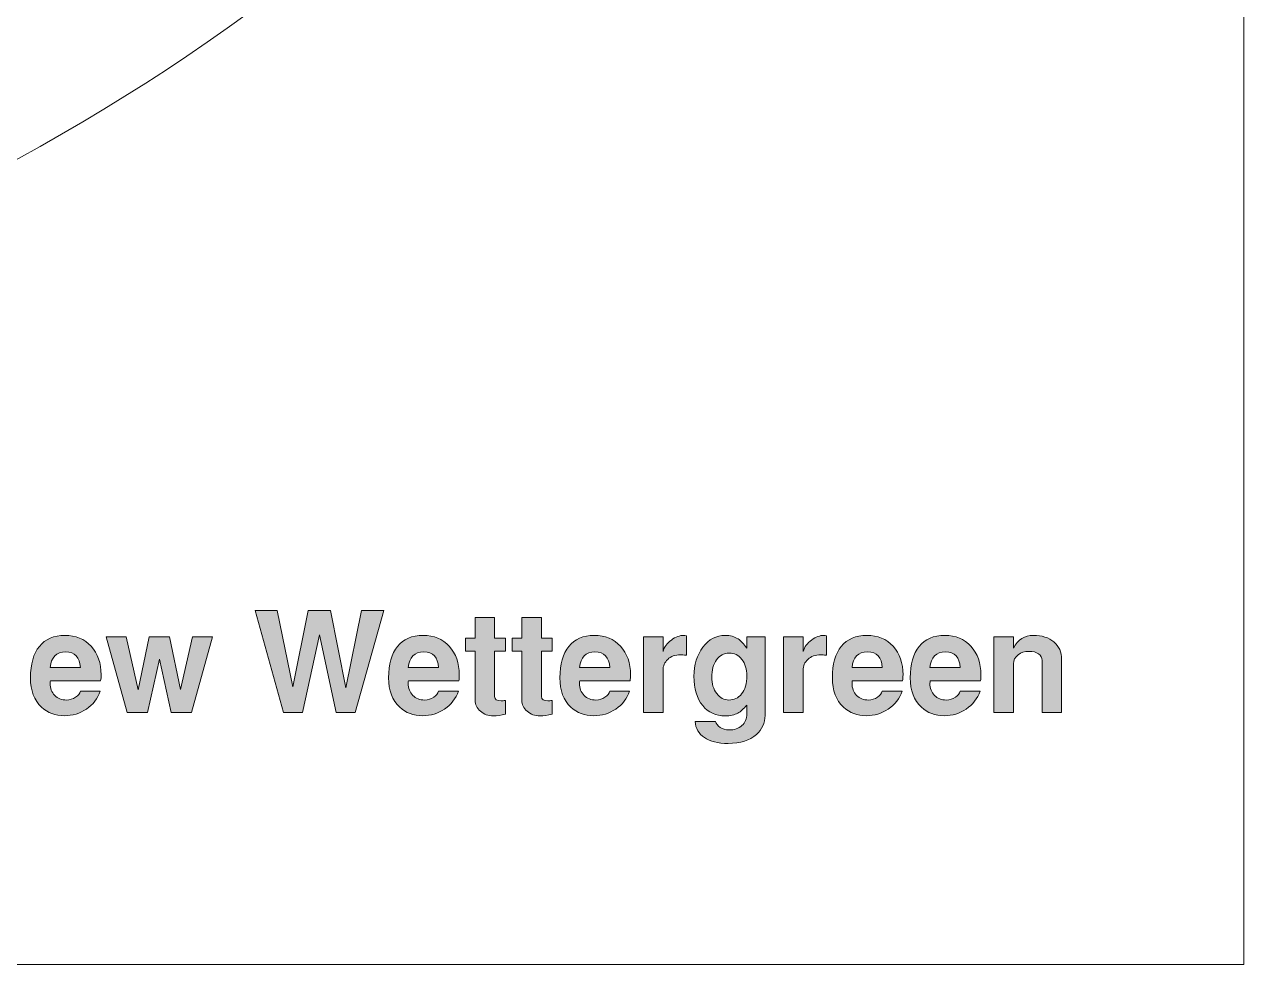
# Model space of a CAD drawing. Header units: inches. Extents: x 0.86 to 4.8, y -4.42 to -0.47.
# Drawn here: x 3.708 to 4.796, y -4.421 to -3.583 of the extents above; entities that cross this region are included whole.
import ezdxf

# ---------------------------------------------------------------- set-up
doc = ezdxf.new("R2010")
doc.units = ezdxf.units.IN
doc.header["$MEASUREMENT"] = 0
doc.layers.add('Layer 1', color=7, linetype='Continuous')

# ---------------------------------------------------------------- blocks, each defined once
blk = doc.blocks.new('block 15')
at = {"layer": 'Layer 1', "color": 240, "lineweight": 5, "true_color": 0xed1f24}
blk.add_lwpolyline([(4.7956, -4.4213), (0.8585, -4.4213), (0.8585, -0.4672), (4.7956, -0.4672), (4.7956, -4.4213)], dxfattribs=at)
blk = doc.blocks.new('block 43')
at = {"layer": 'Layer 1', "true_color": 0xed1f24}
h = blk.add_hatch(color=240, dxfattribs=at)
h.dxf.hatch_style = 2
h.paths.add_polyline_path([(4.0284, -4.1054), (4.0029, -4.1965), (3.9861, -4.1965), (3.971, -4.1272), (3.956, -4.1965), (3.9391, -4.1965), (3.9136, -4.1054), (3.9334, -4.1054), (3.9474, -4.1736), (3.9611, -4.1054), (3.9809, -4.1054), (3.9946, -4.1744), (4.0086, -4.1054)])
h = blk.add_hatch(color=240, dxfattribs=at)
h.dxf.hatch_style = 2
edge = h.paths.add_edge_path()
edge.add_spline(control_points=[(4.1372, -4.1979), (4.1331, -4.1989), (4.1294, -4.1994), (4.1261, -4.1994), (4.1216, -4.1994), (4.1179, -4.198), (4.1147, -4.1953), (4.1115, -4.1926), (4.1099, -4.1894), (4.1099, -4.1856), (4.1099, -4.1856), (4.1099, -4.1418), (4.1099, -4.1418), (4.1099, -4.1418), (4.1013, -4.1418), (4.1013, -4.1418), (4.1013, -4.1418), (4.1013, -4.1301), (4.1013, -4.1301), (4.1013, -4.1301), (4.1099, -4.1301), (4.1099, -4.1301), (4.1099, -4.1301), (4.1099, -4.1118), (4.1099, -4.1118), (4.1099, -4.1118), (4.1274, -4.1118), (4.1274, -4.1118), (4.1274, -4.1118), (4.1274, -4.1301), (4.1274, -4.1301), (4.1274, -4.1301), (4.1372, -4.1301), (4.1372, -4.1301), (4.1372, -4.1301), (4.1372, -4.1418), (4.1372, -4.1418), (4.1372, -4.1418), (4.1274, -4.1418), (4.1274, -4.1418), (4.1274, -4.1418), (4.1274, -4.1821), (4.1274, -4.1821), (4.1274, -4.1847), (4.1294, -4.186), (4.1333, -4.186), (4.1342, -4.1859), (4.1355, -4.1858), (4.1372, -4.1858), (4.1372, -4.1858), (4.1372, -4.1979), (4.1372, -4.1979)], knot_values=[0, 0, 0, 0, 1, 1, 1, 2, 2, 2, 3, 3, 3, 4, 4, 4, 5, 5, 5, 6, 6, 6, 7, 7, 7, 8, 8, 8, 9, 9, 9, 10, 10, 10, 11, 11, 11, 12, 12, 12, 13, 13, 13, 14, 14, 14, 15, 15, 15, 16, 16, 16, 17, 17, 17, 17], degree=3, periodic=1)
h = blk.add_hatch(color=240, dxfattribs=at)
h.dxf.hatch_style = 2
edge = h.paths.add_edge_path()
edge.add_spline(control_points=[(4.1788, -4.1979), (4.1747, -4.1989), (4.171, -4.1994), (4.1677, -4.1994), (4.1633, -4.1994), (4.1595, -4.198), (4.1563, -4.1953), (4.1531, -4.1926), (4.1516, -4.1894), (4.1516, -4.1856), (4.1516, -4.1856), (4.1516, -4.1418), (4.1516, -4.1418), (4.1516, -4.1418), (4.1429, -4.1418), (4.1429, -4.1418), (4.1429, -4.1418), (4.1429, -4.1301), (4.1429, -4.1301), (4.1429, -4.1301), (4.1516, -4.1301), (4.1516, -4.1301), (4.1516, -4.1301), (4.1516, -4.1118), (4.1516, -4.1118), (4.1516, -4.1118), (4.1691, -4.1118), (4.1691, -4.1118), (4.1691, -4.1118), (4.1691, -4.1301), (4.1691, -4.1301), (4.1691, -4.1301), (4.1788, -4.1301), (4.1788, -4.1301), (4.1788, -4.1301), (4.1788, -4.1418), (4.1788, -4.1418), (4.1788, -4.1418), (4.1691, -4.1418), (4.1691, -4.1418), (4.1691, -4.1418), (4.1691, -4.1821), (4.1691, -4.1821), (4.1691, -4.1847), (4.171, -4.186), (4.1749, -4.186), (4.1758, -4.1859), (4.1771, -4.1858), (4.1788, -4.1858), (4.1788, -4.1858), (4.1788, -4.1979), (4.1788, -4.1979)], knot_values=[0, 0, 0, 0, 1, 1, 1, 2, 2, 2, 3, 3, 3, 4, 4, 4, 5, 5, 5, 6, 6, 6, 7, 7, 7, 8, 8, 8, 9, 9, 9, 10, 10, 10, 11, 11, 11, 12, 12, 12, 13, 13, 13, 14, 14, 14, 15, 15, 15, 16, 16, 16, 17, 17, 17, 17], degree=3, periodic=1)
h = blk.add_hatch(color=240, dxfattribs=at)
h.dxf.hatch_style = 2
edge = h.paths.add_edge_path()
edge.add_spline(control_points=[(3.7763, -4.1628), (3.7763, -4.1648), (3.7762, -4.1666), (3.7759, -4.1681), (3.7759, -4.1681), (3.7311, -4.1681), (3.7311, -4.1681), (3.7309, -4.1686), (3.7308, -4.1694), (3.7308, -4.1705), (3.7308, -4.1749), (3.7322, -4.1785), (3.7349, -4.1812), (3.7376, -4.1839), (3.7412, -4.1853), (3.7455, -4.1853), (3.7484, -4.1853), (3.7511, -4.1844), (3.7536, -4.1828), (3.7558, -4.1812), (3.7572, -4.1794), (3.7578, -4.1774), (3.7578, -4.1774), (3.7756, -4.1774), (3.7756, -4.1774), (3.7732, -4.184), (3.7691, -4.1893), (3.7632, -4.1933), (3.7574, -4.1973), (3.7508, -4.1993), (3.7435, -4.1993), (3.7355, -4.1993), (3.7287, -4.1967), (3.7232, -4.1916), (3.7166, -4.1856), (3.7133, -4.1768), (3.7133, -4.1655), (3.7133, -4.1533), (3.7159, -4.144), (3.7212, -4.1375), (3.7265, -4.1309), (3.7341, -4.1276), (3.744, -4.1276), (3.7537, -4.1276), (3.7615, -4.1309), (3.7674, -4.1373), (3.7733, -4.1438), (3.7763, -4.1523), (3.7763, -4.1628)], knot_values=[0, 0, 0, 0, 1, 1, 1, 2, 2, 2, 3, 3, 3, 4, 4, 4, 5, 5, 5, 6, 6, 6, 7, 7, 7, 8, 8, 8, 9, 9, 9, 10, 10, 10, 11, 11, 11, 12, 12, 12, 13, 13, 13, 14, 14, 14, 15, 15, 15, 16, 16, 16, 16], degree=3, periodic=1)
edge = h.paths.add_edge_path()
edge.add_spline(control_points=[(3.7578, -4.1564), (3.7573, -4.147), (3.7529, -4.1423), (3.7447, -4.1423), (3.7364, -4.1423), (3.7317, -4.147), (3.7308, -4.1564), (3.7308, -4.1564), (3.7578, -4.1564), (3.7578, -4.1564)], knot_values=[0, 0, 0, 0, 1, 1, 1, 2, 2, 2, 3, 3, 3, 3], degree=3, periodic=1)
h = blk.add_hatch(color=240, dxfattribs=at)
h.dxf.hatch_style = 2
h.paths.add_polyline_path([(3.8758, -4.1288), (3.8569, -4.1965), (3.8389, -4.1965), (3.8283, -4.1487), (3.8176, -4.1965), (3.7996, -4.1965), (3.7807, -4.1288), (3.7988, -4.1288), (3.8093, -4.1761), (3.8192, -4.1288), (3.8373, -4.1288), (3.8472, -4.176), (3.8577, -4.1288)])
h = blk.add_hatch(color=240, dxfattribs=at)
h.dxf.hatch_style = 2
edge = h.paths.add_edge_path()
edge.add_spline(control_points=[(4.0958, -4.1628), (4.0958, -4.1648), (4.0957, -4.1666), (4.0954, -4.1681), (4.0954, -4.1681), (4.0506, -4.1681), (4.0506, -4.1681), (4.0504, -4.1686), (4.0503, -4.1694), (4.0503, -4.1705), (4.0503, -4.1749), (4.0517, -4.1785), (4.0544, -4.1812), (4.0571, -4.1839), (4.0607, -4.1853), (4.065, -4.1853), (4.0679, -4.1853), (4.0706, -4.1844), (4.0731, -4.1828), (4.0753, -4.1812), (4.0767, -4.1794), (4.0773, -4.1774), (4.0773, -4.1774), (4.0951, -4.1774), (4.0951, -4.1774), (4.0927, -4.184), (4.0886, -4.1893), (4.0828, -4.1933), (4.0769, -4.1973), (4.0703, -4.1993), (4.0631, -4.1993), (4.055, -4.1993), (4.0482, -4.1967), (4.0427, -4.1916), (4.0361, -4.1856), (4.0328, -4.1768), (4.0328, -4.1655), (4.0328, -4.1533), (4.0355, -4.144), (4.0407, -4.1375), (4.046, -4.1309), (4.0536, -4.1276), (4.0636, -4.1276), (4.0732, -4.1276), (4.081, -4.1309), (4.0869, -4.1373), (4.0929, -4.1438), (4.0958, -4.1523), (4.0958, -4.1628)], knot_values=[0, 0, 0, 0, 1, 1, 1, 2, 2, 2, 3, 3, 3, 4, 4, 4, 5, 5, 5, 6, 6, 6, 7, 7, 7, 8, 8, 8, 9, 9, 9, 10, 10, 10, 11, 11, 11, 12, 12, 12, 13, 13, 13, 14, 14, 14, 15, 15, 15, 16, 16, 16, 16], degree=3, periodic=1)
edge = h.paths.add_edge_path()
edge.add_spline(control_points=[(4.0773, -4.1564), (4.0768, -4.147), (4.0724, -4.1423), (4.0642, -4.1423), (4.0559, -4.1423), (4.0512, -4.147), (4.0503, -4.1564), (4.0503, -4.1564), (4.0773, -4.1564), (4.0773, -4.1564)], knot_values=[0, 0, 0, 0, 1, 1, 1, 2, 2, 2, 3, 3, 3, 3], degree=3, periodic=1)
h = blk.add_hatch(color=240, dxfattribs=at)
h.dxf.hatch_style = 2
edge = h.paths.add_edge_path()
edge.add_spline(control_points=[(4.2486, -4.1628), (4.2486, -4.1648), (4.2484, -4.1666), (4.2482, -4.1681), (4.2482, -4.1681), (4.2033, -4.1681), (4.2033, -4.1681), (4.2031, -4.1686), (4.2031, -4.1694), (4.2031, -4.1705), (4.2031, -4.1749), (4.2044, -4.1785), (4.2072, -4.1812), (4.2099, -4.1839), (4.2134, -4.1853), (4.2178, -4.1853), (4.2207, -4.1853), (4.2234, -4.1844), (4.2258, -4.1828), (4.2281, -4.1812), (4.2295, -4.1794), (4.2301, -4.1774), (4.2301, -4.1774), (4.2478, -4.1774), (4.2478, -4.1774), (4.2455, -4.184), (4.2414, -4.1893), (4.2355, -4.1933), (4.2296, -4.1973), (4.2231, -4.1993), (4.2158, -4.1993), (4.2077, -4.1993), (4.2009, -4.1967), (4.1954, -4.1916), (4.1889, -4.1856), (4.1856, -4.1768), (4.1856, -4.1655), (4.1856, -4.1533), (4.1882, -4.144), (4.1935, -4.1375), (4.1988, -4.1309), (4.2064, -4.1276), (4.2163, -4.1276), (4.226, -4.1276), (4.2338, -4.1309), (4.2397, -4.1373), (4.2456, -4.1438), (4.2486, -4.1523), (4.2486, -4.1628)], knot_values=[0, 0, 0, 0, 1, 1, 1, 2, 2, 2, 3, 3, 3, 4, 4, 4, 5, 5, 5, 6, 6, 6, 7, 7, 7, 8, 8, 8, 9, 9, 9, 10, 10, 10, 11, 11, 11, 12, 12, 12, 13, 13, 13, 14, 14, 14, 15, 15, 15, 16, 16, 16, 16], degree=3, periodic=1)
edge = h.paths.add_edge_path()
edge.add_spline(control_points=[(4.2301, -4.1564), (4.2296, -4.147), (4.2252, -4.1423), (4.2169, -4.1423), (4.2086, -4.1423), (4.204, -4.147), (4.2031, -4.1564), (4.2031, -4.1564), (4.2301, -4.1564), (4.2301, -4.1564)], knot_values=[0, 0, 0, 0, 1, 1, 1, 2, 2, 2, 3, 3, 3, 3], degree=3, periodic=1)
h = blk.add_hatch(color=240, dxfattribs=at)
h.dxf.hatch_style = 2
edge = h.paths.add_edge_path()
edge.add_spline(control_points=[(4.2984, -4.1454), (4.2961, -4.1451), (4.2944, -4.145), (4.2933, -4.145), (4.2884, -4.145), (4.2845, -4.1463), (4.2818, -4.149), (4.279, -4.1516), (4.2776, -4.1549), (4.2776, -4.1589), (4.2776, -4.1589), (4.2776, -4.1965), (4.2776, -4.1965), (4.2776, -4.1965), (4.2601, -4.1965), (4.2601, -4.1965), (4.2601, -4.1965), (4.2601, -4.1288), (4.2601, -4.1288), (4.2601, -4.1288), (4.2776, -4.1288), (4.2776, -4.1288), (4.2776, -4.1288), (4.2776, -4.1419), (4.2776, -4.1419), (4.2788, -4.1379), (4.2813, -4.1345), (4.2851, -4.1318), (4.2888, -4.129), (4.2926, -4.1276), (4.2963, -4.1276), (4.2967, -4.1276), (4.2974, -4.1277), (4.2984, -4.1279), (4.2984, -4.1279), (4.2984, -4.1454), (4.2984, -4.1454)], knot_values=[0, 0, 0, 0, 1, 1, 1, 2, 2, 2, 3, 3, 3, 4, 4, 4, 5, 5, 5, 6, 6, 6, 7, 7, 7, 8, 8, 8, 9, 9, 9, 10, 10, 10, 11, 11, 11, 12, 12, 12, 12], degree=3, periodic=1)
h = blk.add_hatch(color=240, dxfattribs=at)
h.dxf.hatch_style = 2
edge = h.paths.add_edge_path()
edge.add_spline(control_points=[(4.3686, -4.199), (4.3686, -4.2058), (4.366, -4.2114), (4.3609, -4.216), (4.355, -4.2213), (4.3466, -4.224), (4.3356, -4.224), (4.3266, -4.224), (4.3196, -4.2223), (4.3145, -4.2188), (4.3094, -4.2154), (4.3066, -4.2106), (4.3062, -4.2044), (4.3062, -4.2044), (4.3245, -4.2044), (4.3245, -4.2044), (4.325, -4.2064), (4.3263, -4.2082), (4.3286, -4.2097), (4.3308, -4.2112), (4.3335, -4.212), (4.3366, -4.212), (4.3413, -4.212), (4.3451, -4.2107), (4.348, -4.2081), (4.351, -4.2055), (4.3524, -4.202), (4.3524, -4.1976), (4.3524, -4.1931), (4.3524, -4.1905), (4.3523, -4.1898), (4.3495, -4.1932), (4.3469, -4.1956), (4.3444, -4.1969), (4.3414, -4.1986), (4.3376, -4.1994), (4.333, -4.1994), (4.3246, -4.1994), (4.3179, -4.1964), (4.313, -4.1903), (4.3078, -4.1839), (4.3052, -4.1752), (4.3052, -4.1641), (4.3052, -4.1538), (4.3079, -4.1451), (4.3132, -4.1381), (4.3186, -4.1311), (4.3252, -4.1276), (4.3331, -4.1276), (4.3375, -4.1276), (4.3413, -4.1287), (4.3445, -4.1308), (4.3469, -4.1323), (4.3495, -4.1351), (4.3524, -4.1389), (4.3524, -4.1389), (4.3524, -4.1288), (4.3524, -4.1288), (4.3524, -4.1288), (4.3686, -4.1288), (4.3686, -4.1288), (4.3686, -4.1288), (4.3686, -4.199), (4.3686, -4.199)], knot_values=[0, 0, 0, 0, 1, 1, 1, 2, 2, 2, 3, 3, 3, 4, 4, 4, 5, 5, 5, 6, 6, 6, 7, 7, 7, 8, 8, 8, 9, 9, 9, 10, 10, 10, 11, 11, 11, 12, 12, 12, 13, 13, 13, 14, 14, 14, 15, 15, 15, 16, 16, 16, 17, 17, 17, 18, 18, 18, 19, 19, 19, 20, 20, 20, 21, 21, 21, 21], degree=3, periodic=1)
edge = h.paths.add_edge_path()
edge.add_spline(control_points=[(4.3524, -4.1636), (4.3524, -4.1578), (4.3509, -4.153), (4.3479, -4.1491), (4.3449, -4.1453), (4.3411, -4.1434), (4.3366, -4.1434), (4.3319, -4.1434), (4.3281, -4.1454), (4.3253, -4.1494), (4.3225, -4.1535), (4.3211, -4.1587), (4.3211, -4.165), (4.3211, -4.1708), (4.3225, -4.1756), (4.3255, -4.1795), (4.3285, -4.1833), (4.3321, -4.1853), (4.3363, -4.1853), (4.341, -4.1853), (4.3448, -4.1835), (4.3477, -4.1799), (4.3509, -4.176), (4.3524, -4.1706), (4.3524, -4.1636)], knot_values=[0, 0, 0, 0, 1, 1, 1, 2, 2, 2, 3, 3, 3, 4, 4, 4, 5, 5, 5, 6, 6, 6, 7, 7, 7, 8, 8, 8, 8], degree=3, periodic=1)
h = blk.add_hatch(color=240, dxfattribs=at)
h.dxf.hatch_style = 2
edge = h.paths.add_edge_path()
edge.add_spline(control_points=[(4.4234, -4.1454), (4.4211, -4.1451), (4.4194, -4.145), (4.4183, -4.145), (4.4134, -4.145), (4.4095, -4.1463), (4.4068, -4.149), (4.404, -4.1516), (4.4026, -4.1549), (4.4026, -4.1589), (4.4026, -4.1589), (4.4026, -4.1965), (4.4026, -4.1965), (4.4026, -4.1965), (4.3851, -4.1965), (4.3851, -4.1965), (4.3851, -4.1965), (4.3851, -4.1288), (4.3851, -4.1288), (4.3851, -4.1288), (4.4026, -4.1288), (4.4026, -4.1288), (4.4026, -4.1288), (4.4026, -4.1419), (4.4026, -4.1419), (4.4038, -4.1379), (4.4063, -4.1345), (4.4101, -4.1318), (4.4138, -4.129), (4.4176, -4.1276), (4.4213, -4.1276), (4.4217, -4.1276), (4.4224, -4.1277), (4.4234, -4.1279), (4.4234, -4.1279), (4.4234, -4.1454), (4.4234, -4.1454)], knot_values=[0, 0, 0, 0, 1, 1, 1, 2, 2, 2, 3, 3, 3, 4, 4, 4, 5, 5, 5, 6, 6, 6, 7, 7, 7, 8, 8, 8, 9, 9, 9, 10, 10, 10, 11, 11, 11, 12, 12, 12, 12], degree=3, periodic=1)
h = blk.add_hatch(color=240, dxfattribs=at)
h.dxf.hatch_style = 2
edge = h.paths.add_edge_path()
edge.add_spline(control_points=[(4.4917, -4.1628), (4.4917, -4.1648), (4.4916, -4.1666), (4.4913, -4.1681), (4.4913, -4.1681), (4.4464, -4.1681), (4.4464, -4.1681), (4.4463, -4.1686), (4.4462, -4.1694), (4.4462, -4.1705), (4.4462, -4.1749), (4.4476, -4.1785), (4.4503, -4.1812), (4.453, -4.1839), (4.4565, -4.1853), (4.4609, -4.1853), (4.4638, -4.1853), (4.4665, -4.1844), (4.469, -4.1828), (4.4712, -4.1812), (4.4726, -4.1794), (4.4732, -4.1774), (4.4732, -4.1774), (4.4909, -4.1774), (4.4909, -4.1774), (4.4886, -4.184), (4.4845, -4.1893), (4.4786, -4.1933), (4.4728, -4.1973), (4.4662, -4.1993), (4.4589, -4.1993), (4.4508, -4.1993), (4.4441, -4.1967), (4.4386, -4.1916), (4.432, -4.1856), (4.4287, -4.1768), (4.4287, -4.1655), (4.4287, -4.1533), (4.4313, -4.144), (4.4366, -4.1375), (4.4419, -4.1309), (4.4495, -4.1276), (4.4594, -4.1276), (4.4691, -4.1276), (4.4769, -4.1309), (4.4828, -4.1373), (4.4887, -4.1438), (4.4917, -4.1523), (4.4917, -4.1628)], knot_values=[0, 0, 0, 0, 1, 1, 1, 2, 2, 2, 3, 3, 3, 4, 4, 4, 5, 5, 5, 6, 6, 6, 7, 7, 7, 8, 8, 8, 9, 9, 9, 10, 10, 10, 11, 11, 11, 12, 12, 12, 13, 13, 13, 14, 14, 14, 15, 15, 15, 16, 16, 16, 16], degree=3, periodic=1)
edge = h.paths.add_edge_path()
edge.add_spline(control_points=[(4.4732, -4.1564), (4.4727, -4.147), (4.4683, -4.1423), (4.4601, -4.1423), (4.4517, -4.1423), (4.4471, -4.147), (4.4462, -4.1564), (4.4462, -4.1564), (4.4732, -4.1564), (4.4732, -4.1564)], knot_values=[0, 0, 0, 0, 1, 1, 1, 2, 2, 2, 3, 3, 3, 3], degree=3, periodic=1)
h = blk.add_hatch(color=240, dxfattribs=at)
h.dxf.hatch_style = 2
edge = h.paths.add_edge_path()
edge.add_spline(control_points=[(4.5612, -4.1628), (4.5612, -4.1648), (4.5611, -4.1666), (4.5608, -4.1681), (4.5608, -4.1681), (4.516, -4.1681), (4.516, -4.1681), (4.5158, -4.1686), (4.5157, -4.1694), (4.5157, -4.1705), (4.5157, -4.1749), (4.5171, -4.1785), (4.5198, -4.1812), (4.5225, -4.1839), (4.5261, -4.1853), (4.5304, -4.1853), (4.5333, -4.1853), (4.536, -4.1844), (4.5385, -4.1828), (4.5407, -4.1812), (4.5421, -4.1794), (4.5427, -4.1774), (4.5427, -4.1774), (4.5605, -4.1774), (4.5605, -4.1774), (4.5581, -4.184), (4.554, -4.1893), (4.5481, -4.1933), (4.5423, -4.1973), (4.5357, -4.1993), (4.5284, -4.1993), (4.5204, -4.1993), (4.5136, -4.1967), (4.5081, -4.1916), (4.5015, -4.1856), (4.4982, -4.1768), (4.4982, -4.1655), (4.4982, -4.1533), (4.5008, -4.144), (4.5061, -4.1375), (4.5114, -4.1309), (4.519, -4.1276), (4.5289, -4.1276), (4.5386, -4.1276), (4.5464, -4.1309), (4.5523, -4.1373), (4.5582, -4.1438), (4.5612, -4.1523), (4.5612, -4.1628)], knot_values=[0, 0, 0, 0, 1, 1, 1, 2, 2, 2, 3, 3, 3, 4, 4, 4, 5, 5, 5, 6, 6, 6, 7, 7, 7, 8, 8, 8, 9, 9, 9, 10, 10, 10, 11, 11, 11, 12, 12, 12, 13, 13, 13, 14, 14, 14, 15, 15, 15, 16, 16, 16, 16], degree=3, periodic=1)
edge = h.paths.add_edge_path()
edge.add_spline(control_points=[(4.5427, -4.1564), (4.5422, -4.147), (4.5378, -4.1423), (4.5296, -4.1423), (4.5213, -4.1423), (4.5166, -4.147), (4.5157, -4.1564), (4.5157, -4.1564), (4.5427, -4.1564), (4.5427, -4.1564)], knot_values=[0, 0, 0, 0, 1, 1, 1, 2, 2, 2, 3, 3, 3, 3], degree=3, periodic=1)
h = blk.add_hatch(color=240, dxfattribs=at)
h.dxf.hatch_style = 2
edge = h.paths.add_edge_path()
edge.add_spline(control_points=[(4.6332, -4.1965), (4.6332, -4.1965), (4.6157, -4.1965), (4.6157, -4.1965), (4.6157, -4.1965), (4.6157, -4.15), (4.6157, -4.15), (4.6157, -4.1475), (4.6147, -4.1455), (4.6126, -4.1441), (4.6105, -4.1426), (4.6077, -4.1419), (4.6041, -4.1419), (4.6002, -4.1419), (4.5969, -4.1429), (4.5943, -4.145), (4.5916, -4.1471), (4.5903, -4.1497), (4.5903, -4.1529), (4.5903, -4.1529), (4.5903, -4.1965), (4.5903, -4.1965), (4.5903, -4.1965), (4.5728, -4.1965), (4.5728, -4.1965), (4.5728, -4.1965), (4.5728, -4.1288), (4.5728, -4.1288), (4.5728, -4.1288), (4.5903, -4.1288), (4.5903, -4.1288), (4.5903, -4.1288), (4.5903, -4.1389), (4.5903, -4.1389), (4.5942, -4.1314), (4.6002, -4.1276), (4.6081, -4.1276), (4.6157, -4.1276), (4.6217, -4.1296), (4.6263, -4.1335), (4.6309, -4.1374), (4.6332, -4.1426), (4.6332, -4.149), (4.6332, -4.149), (4.6332, -4.1965), (4.6332, -4.1965)], knot_values=[0, 0, 0, 0, 1, 1, 1, 2, 2, 2, 3, 3, 3, 4, 4, 4, 5, 5, 5, 6, 6, 6, 7, 7, 7, 8, 8, 8, 9, 9, 9, 10, 10, 10, 11, 11, 11, 12, 12, 12, 13, 13, 13, 14, 14, 14, 15, 15, 15, 15], degree=3, periodic=1)
at = {"layer": 'Layer 1', "lineweight": 0}
for points in [[(4.0284, -4.1054), (4.0029, -4.1965), (3.9861, -4.1965), (3.971, -4.1272), (3.956, -4.1965), (3.9391, -4.1965), (3.9136, -4.1054), (3.9334, -4.1054), (3.9474, -4.1736), (3.9611, -4.1054), (3.9809, -4.1054), (3.9946, -4.1744), (4.0086, -4.1054), (4.0284, -4.1054)], [(3.8758, -4.1288), (3.8569, -4.1965), (3.8389, -4.1965), (3.8283, -4.1487), (3.8176, -4.1965), (3.7996, -4.1965), (3.7807, -4.1288), (3.7988, -4.1288), (3.8093, -4.1761), (3.8192, -4.1288), (3.8373, -4.1288), (3.8472, -4.176), (3.8577, -4.1288), (3.8758, -4.1288)]]:
    blk.add_lwpolyline(points, dxfattribs=at)
for points, knots in [([(4.1372, -4.1979), (4.1331, -4.1989), (4.1294, -4.1994), (4.1261, -4.1994), (4.1216, -4.1994), (4.1179, -4.198), (4.1147, -4.1953), (4.1115, -4.1926), (4.1099, -4.1894), (4.1099, -4.1856), (4.1099, -4.1856), (4.1099, -4.1418), (4.1099, -4.1418), (4.1099, -4.1418), (4.1013, -4.1418), (4.1013, -4.1418), (4.1013, -4.1418), (4.1013, -4.1301), (4.1013, -4.1301), (4.1013, -4.1301), (4.1099, -4.1301), (4.1099, -4.1301), (4.1099, -4.1301), (4.1099, -4.1118), (4.1099, -4.1118), (4.1099, -4.1118), (4.1274, -4.1118), (4.1274, -4.1118), (4.1274, -4.1118), (4.1274, -4.1301), (4.1274, -4.1301), (4.1274, -4.1301), (4.1372, -4.1301), (4.1372, -4.1301), (4.1372, -4.1301), (4.1372, -4.1418), (4.1372, -4.1418), (4.1372, -4.1418), (4.1274, -4.1418), (4.1274, -4.1418), (4.1274, -4.1418), (4.1274, -4.1821), (4.1274, -4.1821), (4.1274, -4.1847), (4.1294, -4.186), (4.1333, -4.186), (4.1342, -4.1859), (4.1355, -4.1858), (4.1372, -4.1858), (4.1372, -4.1858), (4.1372, -4.1979), (4.1372, -4.1979)], [0, 0, 0, 0, 1, 1, 1, 2, 2, 2, 3, 3, 3, 4, 4, 4, 5, 5, 5, 6, 6, 6, 7, 7, 7, 8, 8, 8, 9, 9, 9, 10, 10, 10, 11, 11, 11, 12, 12, 12, 13, 13, 13, 14, 14, 14, 15, 15, 15, 16, 16, 16, 17, 17, 17, 17]), ([(4.1788, -4.1979), (4.1747, -4.1989), (4.171, -4.1994), (4.1677, -4.1994), (4.1633, -4.1994), (4.1595, -4.198), (4.1563, -4.1953), (4.1531, -4.1926), (4.1516, -4.1894), (4.1516, -4.1856), (4.1516, -4.1856), (4.1516, -4.1418), (4.1516, -4.1418), (4.1516, -4.1418), (4.1429, -4.1418), (4.1429, -4.1418), (4.1429, -4.1418), (4.1429, -4.1301), (4.1429, -4.1301), (4.1429, -4.1301), (4.1516, -4.1301), (4.1516, -4.1301), (4.1516, -4.1301), (4.1516, -4.1118), (4.1516, -4.1118), (4.1516, -4.1118), (4.1691, -4.1118), (4.1691, -4.1118), (4.1691, -4.1118), (4.1691, -4.1301), (4.1691, -4.1301), (4.1691, -4.1301), (4.1788, -4.1301), (4.1788, -4.1301), (4.1788, -4.1301), (4.1788, -4.1418), (4.1788, -4.1418), (4.1788, -4.1418), (4.1691, -4.1418), (4.1691, -4.1418), (4.1691, -4.1418), (4.1691, -4.1821), (4.1691, -4.1821), (4.1691, -4.1847), (4.171, -4.186), (4.1749, -4.186), (4.1758, -4.1859), (4.1771, -4.1858), (4.1788, -4.1858), (4.1788, -4.1858), (4.1788, -4.1979), (4.1788, -4.1979)], [0, 0, 0, 0, 1, 1, 1, 2, 2, 2, 3, 3, 3, 4, 4, 4, 5, 5, 5, 6, 6, 6, 7, 7, 7, 8, 8, 8, 9, 9, 9, 10, 10, 10, 11, 11, 11, 12, 12, 12, 13, 13, 13, 14, 14, 14, 15, 15, 15, 16, 16, 16, 17, 17, 17, 17]), ([(3.7763, -4.1628), (3.7763, -4.1648), (3.7762, -4.1666), (3.7759, -4.1681), (3.7759, -4.1681), (3.7311, -4.1681), (3.7311, -4.1681), (3.7309, -4.1686), (3.7308, -4.1694), (3.7308, -4.1705), (3.7308, -4.1749), (3.7322, -4.1785), (3.7349, -4.1812), (3.7376, -4.1839), (3.7412, -4.1853), (3.7455, -4.1853), (3.7484, -4.1853), (3.7511, -4.1844), (3.7536, -4.1828), (3.7558, -4.1812), (3.7572, -4.1794), (3.7578, -4.1774), (3.7578, -4.1774), (3.7756, -4.1774), (3.7756, -4.1774), (3.7732, -4.184), (3.7691, -4.1893), (3.7632, -4.1933), (3.7574, -4.1973), (3.7508, -4.1993), (3.7435, -4.1993), (3.7355, -4.1993), (3.7287, -4.1967), (3.7232, -4.1916), (3.7166, -4.1856), (3.7133, -4.1768), (3.7133, -4.1655), (3.7133, -4.1533), (3.7159, -4.144), (3.7212, -4.1375), (3.7265, -4.1309), (3.7341, -4.1276), (3.744, -4.1276), (3.7537, -4.1276), (3.7615, -4.1309), (3.7674, -4.1373), (3.7733, -4.1438), (3.7763, -4.1523), (3.7763, -4.1628)], [0, 0, 0, 0, 1, 1, 1, 2, 2, 2, 3, 3, 3, 4, 4, 4, 5, 5, 5, 6, 6, 6, 7, 7, 7, 8, 8, 8, 9, 9, 9, 10, 10, 10, 11, 11, 11, 12, 12, 12, 13, 13, 13, 14, 14, 14, 15, 15, 15, 16, 16, 16, 16]), ([(4.0958, -4.1628), (4.0958, -4.1648), (4.0957, -4.1666), (4.0954, -4.1681), (4.0954, -4.1681), (4.0506, -4.1681), (4.0506, -4.1681), (4.0504, -4.1686), (4.0503, -4.1694), (4.0503, -4.1705), (4.0503, -4.1749), (4.0517, -4.1785), (4.0544, -4.1812), (4.0571, -4.1839), (4.0607, -4.1853), (4.065, -4.1853), (4.0679, -4.1853), (4.0706, -4.1844), (4.0731, -4.1828), (4.0753, -4.1812), (4.0767, -4.1794), (4.0773, -4.1774), (4.0773, -4.1774), (4.0951, -4.1774), (4.0951, -4.1774), (4.0927, -4.184), (4.0886, -4.1893), (4.0828, -4.1933), (4.0769, -4.1973), (4.0703, -4.1993), (4.0631, -4.1993), (4.055, -4.1993), (4.0482, -4.1967), (4.0427, -4.1916), (4.0361, -4.1856), (4.0328, -4.1768), (4.0328, -4.1655), (4.0328, -4.1533), (4.0355, -4.144), (4.0407, -4.1375), (4.046, -4.1309), (4.0536, -4.1276), (4.0636, -4.1276), (4.0732, -4.1276), (4.081, -4.1309), (4.0869, -4.1373), (4.0929, -4.1438), (4.0958, -4.1523), (4.0958, -4.1628)], [0, 0, 0, 0, 1, 1, 1, 2, 2, 2, 3, 3, 3, 4, 4, 4, 5, 5, 5, 6, 6, 6, 7, 7, 7, 8, 8, 8, 9, 9, 9, 10, 10, 10, 11, 11, 11, 12, 12, 12, 13, 13, 13, 14, 14, 14, 15, 15, 15, 16, 16, 16, 16]), ([(4.2486, -4.1628), (4.2486, -4.1648), (4.2484, -4.1666), (4.2482, -4.1681), (4.2482, -4.1681), (4.2033, -4.1681), (4.2033, -4.1681), (4.2031, -4.1686), (4.2031, -4.1694), (4.2031, -4.1705), (4.2031, -4.1749), (4.2044, -4.1785), (4.2072, -4.1812), (4.2099, -4.1839), (4.2134, -4.1853), (4.2178, -4.1853), (4.2207, -4.1853), (4.2234, -4.1844), (4.2258, -4.1828), (4.2281, -4.1812), (4.2295, -4.1794), (4.2301, -4.1774), (4.2301, -4.1774), (4.2478, -4.1774), (4.2478, -4.1774), (4.2455, -4.184), (4.2414, -4.1893), (4.2355, -4.1933), (4.2296, -4.1973), (4.2231, -4.1993), (4.2158, -4.1993), (4.2077, -4.1993), (4.2009, -4.1967), (4.1954, -4.1916), (4.1889, -4.1856), (4.1856, -4.1768), (4.1856, -4.1655), (4.1856, -4.1533), (4.1882, -4.144), (4.1935, -4.1375), (4.1988, -4.1309), (4.2064, -4.1276), (4.2163, -4.1276), (4.226, -4.1276), (4.2338, -4.1309), (4.2397, -4.1373), (4.2456, -4.1438), (4.2486, -4.1523), (4.2486, -4.1628)], [0, 0, 0, 0, 1, 1, 1, 2, 2, 2, 3, 3, 3, 4, 4, 4, 5, 5, 5, 6, 6, 6, 7, 7, 7, 8, 8, 8, 9, 9, 9, 10, 10, 10, 11, 11, 11, 12, 12, 12, 13, 13, 13, 14, 14, 14, 15, 15, 15, 16, 16, 16, 16]), ([(4.2984, -4.1454), (4.2961, -4.1451), (4.2944, -4.145), (4.2933, -4.145), (4.2884, -4.145), (4.2845, -4.1463), (4.2818, -4.149), (4.279, -4.1516), (4.2776, -4.1549), (4.2776, -4.1589), (4.2776, -4.1589), (4.2776, -4.1965), (4.2776, -4.1965), (4.2776, -4.1965), (4.2601, -4.1965), (4.2601, -4.1965), (4.2601, -4.1965), (4.2601, -4.1288), (4.2601, -4.1288), (4.2601, -4.1288), (4.2776, -4.1288), (4.2776, -4.1288), (4.2776, -4.1288), (4.2776, -4.1419), (4.2776, -4.1419), (4.2788, -4.1379), (4.2813, -4.1345), (4.2851, -4.1318), (4.2888, -4.129), (4.2926, -4.1276), (4.2963, -4.1276), (4.2967, -4.1276), (4.2974, -4.1277), (4.2984, -4.1279), (4.2984, -4.1279), (4.2984, -4.1454), (4.2984, -4.1454)], [0, 0, 0, 0, 1, 1, 1, 2, 2, 2, 3, 3, 3, 4, 4, 4, 5, 5, 5, 6, 6, 6, 7, 7, 7, 8, 8, 8, 9, 9, 9, 10, 10, 10, 11, 11, 11, 12, 12, 12, 12]), ([(4.3686, -4.199), (4.3686, -4.2058), (4.366, -4.2114), (4.3609, -4.216), (4.355, -4.2213), (4.3466, -4.224), (4.3356, -4.224), (4.3266, -4.224), (4.3196, -4.2223), (4.3145, -4.2188), (4.3094, -4.2154), (4.3066, -4.2106), (4.3062, -4.2044), (4.3062, -4.2044), (4.3245, -4.2044), (4.3245, -4.2044), (4.325, -4.2064), (4.3263, -4.2082), (4.3286, -4.2097), (4.3308, -4.2112), (4.3335, -4.212), (4.3366, -4.212), (4.3413, -4.212), (4.3451, -4.2107), (4.348, -4.2081), (4.351, -4.2055), (4.3524, -4.202), (4.3524, -4.1976), (4.3524, -4.1931), (4.3524, -4.1905), (4.3523, -4.1898), (4.3495, -4.1932), (4.3469, -4.1956), (4.3444, -4.1969), (4.3414, -4.1986), (4.3376, -4.1994), (4.333, -4.1994), (4.3246, -4.1994), (4.3179, -4.1964), (4.313, -4.1903), (4.3078, -4.1839), (4.3052, -4.1752), (4.3052, -4.1641), (4.3052, -4.1538), (4.3079, -4.1451), (4.3132, -4.1381), (4.3186, -4.1311), (4.3252, -4.1276), (4.3331, -4.1276), (4.3375, -4.1276), (4.3413, -4.1287), (4.3445, -4.1308), (4.3469, -4.1323), (4.3495, -4.1351), (4.3524, -4.1389), (4.3524, -4.1389), (4.3524, -4.1288), (4.3524, -4.1288), (4.3524, -4.1288), (4.3686, -4.1288), (4.3686, -4.1288), (4.3686, -4.1288), (4.3686, -4.199), (4.3686, -4.199)], [0, 0, 0, 0, 1, 1, 1, 2, 2, 2, 3, 3, 3, 4, 4, 4, 5, 5, 5, 6, 6, 6, 7, 7, 7, 8, 8, 8, 9, 9, 9, 10, 10, 10, 11, 11, 11, 12, 12, 12, 13, 13, 13, 14, 14, 14, 15, 15, 15, 16, 16, 16, 17, 17, 17, 18, 18, 18, 19, 19, 19, 20, 20, 20, 21, 21, 21, 21]), ([(4.4234, -4.1454), (4.4211, -4.1451), (4.4194, -4.145), (4.4183, -4.145), (4.4134, -4.145), (4.4095, -4.1463), (4.4068, -4.149), (4.404, -4.1516), (4.4026, -4.1549), (4.4026, -4.1589), (4.4026, -4.1589), (4.4026, -4.1965), (4.4026, -4.1965), (4.4026, -4.1965), (4.3851, -4.1965), (4.3851, -4.1965), (4.3851, -4.1965), (4.3851, -4.1288), (4.3851, -4.1288), (4.3851, -4.1288), (4.4026, -4.1288), (4.4026, -4.1288), (4.4026, -4.1288), (4.4026, -4.1419), (4.4026, -4.1419), (4.4038, -4.1379), (4.4063, -4.1345), (4.4101, -4.1318), (4.4138, -4.129), (4.4176, -4.1276), (4.4213, -4.1276), (4.4217, -4.1276), (4.4224, -4.1277), (4.4234, -4.1279), (4.4234, -4.1279), (4.4234, -4.1454), (4.4234, -4.1454)], [0, 0, 0, 0, 1, 1, 1, 2, 2, 2, 3, 3, 3, 4, 4, 4, 5, 5, 5, 6, 6, 6, 7, 7, 7, 8, 8, 8, 9, 9, 9, 10, 10, 10, 11, 11, 11, 12, 12, 12, 12]), ([(4.4917, -4.1628), (4.4917, -4.1648), (4.4916, -4.1666), (4.4913, -4.1681), (4.4913, -4.1681), (4.4464, -4.1681), (4.4464, -4.1681), (4.4463, -4.1686), (4.4462, -4.1694), (4.4462, -4.1705), (4.4462, -4.1749), (4.4476, -4.1785), (4.4503, -4.1812), (4.453, -4.1839), (4.4565, -4.1853), (4.4609, -4.1853), (4.4638, -4.1853), (4.4665, -4.1844), (4.469, -4.1828), (4.4712, -4.1812), (4.4726, -4.1794), (4.4732, -4.1774), (4.4732, -4.1774), (4.4909, -4.1774), (4.4909, -4.1774), (4.4886, -4.184), (4.4845, -4.1893), (4.4786, -4.1933), (4.4728, -4.1973), (4.4662, -4.1993), (4.4589, -4.1993), (4.4508, -4.1993), (4.4441, -4.1967), (4.4386, -4.1916), (4.432, -4.1856), (4.4287, -4.1768), (4.4287, -4.1655), (4.4287, -4.1533), (4.4313, -4.144), (4.4366, -4.1375), (4.4419, -4.1309), (4.4495, -4.1276), (4.4594, -4.1276), (4.4691, -4.1276), (4.4769, -4.1309), (4.4828, -4.1373), (4.4887, -4.1438), (4.4917, -4.1523), (4.4917, -4.1628)], [0, 0, 0, 0, 1, 1, 1, 2, 2, 2, 3, 3, 3, 4, 4, 4, 5, 5, 5, 6, 6, 6, 7, 7, 7, 8, 8, 8, 9, 9, 9, 10, 10, 10, 11, 11, 11, 12, 12, 12, 13, 13, 13, 14, 14, 14, 15, 15, 15, 16, 16, 16, 16]), ([(4.5612, -4.1628), (4.5612, -4.1648), (4.5611, -4.1666), (4.5608, -4.1681), (4.5608, -4.1681), (4.516, -4.1681), (4.516, -4.1681), (4.5158, -4.1686), (4.5157, -4.1694), (4.5157, -4.1705), (4.5157, -4.1749), (4.5171, -4.1785), (4.5198, -4.1812), (4.5225, -4.1839), (4.5261, -4.1853), (4.5304, -4.1853), (4.5333, -4.1853), (4.536, -4.1844), (4.5385, -4.1828), (4.5407, -4.1812), (4.5421, -4.1794), (4.5427, -4.1774), (4.5427, -4.1774), (4.5605, -4.1774), (4.5605, -4.1774), (4.5581, -4.184), (4.554, -4.1893), (4.5481, -4.1933), (4.5423, -4.1973), (4.5357, -4.1993), (4.5284, -4.1993), (4.5204, -4.1993), (4.5136, -4.1967), (4.5081, -4.1916), (4.5015, -4.1856), (4.4982, -4.1768), (4.4982, -4.1655), (4.4982, -4.1533), (4.5008, -4.144), (4.5061, -4.1375), (4.5114, -4.1309), (4.519, -4.1276), (4.5289, -4.1276), (4.5386, -4.1276), (4.5464, -4.1309), (4.5523, -4.1373), (4.5582, -4.1438), (4.5612, -4.1523), (4.5612, -4.1628)], [0, 0, 0, 0, 1, 1, 1, 2, 2, 2, 3, 3, 3, 4, 4, 4, 5, 5, 5, 6, 6, 6, 7, 7, 7, 8, 8, 8, 9, 9, 9, 10, 10, 10, 11, 11, 11, 12, 12, 12, 13, 13, 13, 14, 14, 14, 15, 15, 15, 16, 16, 16, 16]), ([(4.6332, -4.1965), (4.6332, -4.1965), (4.6157, -4.1965), (4.6157, -4.1965), (4.6157, -4.1965), (4.6157, -4.15), (4.6157, -4.15), (4.6157, -4.1475), (4.6147, -4.1455), (4.6126, -4.1441), (4.6105, -4.1426), (4.6077, -4.1419), (4.6041, -4.1419), (4.6002, -4.1419), (4.5969, -4.1429), (4.5943, -4.145), (4.5916, -4.1471), (4.5903, -4.1497), (4.5903, -4.1529), (4.5903, -4.1529), (4.5903, -4.1965), (4.5903, -4.1965), (4.5903, -4.1965), (4.5728, -4.1965), (4.5728, -4.1965), (4.5728, -4.1965), (4.5728, -4.1288), (4.5728, -4.1288), (4.5728, -4.1288), (4.5903, -4.1288), (4.5903, -4.1288), (4.5903, -4.1288), (4.5903, -4.1389), (4.5903, -4.1389), (4.5942, -4.1314), (4.6002, -4.1276), (4.6081, -4.1276), (4.6157, -4.1276), (4.6217, -4.1296), (4.6263, -4.1335), (4.6309, -4.1374), (4.6332, -4.1426), (4.6332, -4.149), (4.6332, -4.149), (4.6332, -4.1965), (4.6332, -4.1965)], [0, 0, 0, 0, 1, 1, 1, 2, 2, 2, 3, 3, 3, 4, 4, 4, 5, 5, 5, 6, 6, 6, 7, 7, 7, 8, 8, 8, 9, 9, 9, 10, 10, 10, 11, 11, 11, 12, 12, 12, 13, 13, 13, 14, 14, 14, 15, 15, 15, 15]), ([(3.7578, -4.1564), (3.7573, -4.147), (3.7529, -4.1423), (3.7447, -4.1423), (3.7364, -4.1423), (3.7317, -4.147), (3.7308, -4.1564), (3.7308, -4.1564), (3.7578, -4.1564), (3.7578, -4.1564)], [0, 0, 0, 0, 1, 1, 1, 2, 2, 2, 3, 3, 3, 3]), ([(4.0773, -4.1564), (4.0768, -4.147), (4.0724, -4.1423), (4.0642, -4.1423), (4.0559, -4.1423), (4.0512, -4.147), (4.0503, -4.1564), (4.0503, -4.1564), (4.0773, -4.1564), (4.0773, -4.1564)], [0, 0, 0, 0, 1, 1, 1, 2, 2, 2, 3, 3, 3, 3]), ([(4.2301, -4.1564), (4.2296, -4.147), (4.2252, -4.1423), (4.2169, -4.1423), (4.2086, -4.1423), (4.204, -4.147), (4.2031, -4.1564), (4.2031, -4.1564), (4.2301, -4.1564), (4.2301, -4.1564)], [0, 0, 0, 0, 1, 1, 1, 2, 2, 2, 3, 3, 3, 3]), ([(4.3524, -4.1636), (4.3524, -4.1578), (4.3509, -4.153), (4.3479, -4.1491), (4.3449, -4.1453), (4.3411, -4.1434), (4.3366, -4.1434), (4.3319, -4.1434), (4.3281, -4.1454), (4.3253, -4.1494), (4.3225, -4.1535), (4.3211, -4.1587), (4.3211, -4.165), (4.3211, -4.1708), (4.3225, -4.1756), (4.3255, -4.1795), (4.3285, -4.1833), (4.3321, -4.1853), (4.3363, -4.1853), (4.341, -4.1853), (4.3448, -4.1835), (4.3477, -4.1799), (4.3509, -4.176), (4.3524, -4.1706), (4.3524, -4.1636)], [0, 0, 0, 0, 1, 1, 1, 2, 2, 2, 3, 3, 3, 4, 4, 4, 5, 5, 5, 6, 6, 6, 7, 7, 7, 8, 8, 8, 8]), ([(4.4732, -4.1564), (4.4727, -4.147), (4.4683, -4.1423), (4.4601, -4.1423), (4.4517, -4.1423), (4.4471, -4.147), (4.4462, -4.1564), (4.4462, -4.1564), (4.4732, -4.1564), (4.4732, -4.1564)], [0, 0, 0, 0, 1, 1, 1, 2, 2, 2, 3, 3, 3, 3]), ([(4.5427, -4.1564), (4.5422, -4.147), (4.5378, -4.1423), (4.5296, -4.1423), (4.5213, -4.1423), (4.5166, -4.147), (4.5157, -4.1564), (4.5157, -4.1564), (4.5427, -4.1564), (4.5427, -4.1564)], [0, 0, 0, 0, 1, 1, 1, 2, 2, 2, 3, 3, 3, 3])]:
    blk.add_open_spline(points, degree=3, knots=knots, dxfattribs=at)

msp = doc.modelspace()

# ---------------------------------------------------------------- linework, layer by layer
at = {"layer": 'Layer 1', "color": 175, "lineweight": 5, "true_color": 0x3852a4}
msp.add_open_spline([(4.6559, -2.1002), (4.6559, -3.1064), (3.8404, -3.9221), (2.8341, -3.9221), (1.8278, -3.9221), (1.0122, -3.1064), (1.0122, -2.1002)], degree=3, knots=[0, 0, 0, 0, 1, 1, 1, 2, 2, 2, 2], dxfattribs=at)
at = {"layer": 'Layer 1', "color": 2, "lineweight": 5, "true_color": 0xf6eb13}
msp.add_open_spline([(4.4754, -2.1002), (4.4754, -3.0066), (3.7406, -3.7415), (2.8341, -3.7415), (1.9275, -3.7415), (1.1928, -3.0066), (1.1928, -2.1002)], degree=3, knots=[0, 0, 0, 0, 1, 1, 1, 2, 2, 2, 2], dxfattribs=at)

# ---------------------------------------------------------------- block references
at = {"layer": 'Layer 1'}
for name in ['block 15', 'block 43']:
    msp.add_blockref(name, (0, 0), dxfattribs=at)

doc.saveas('drawing.dxf')
